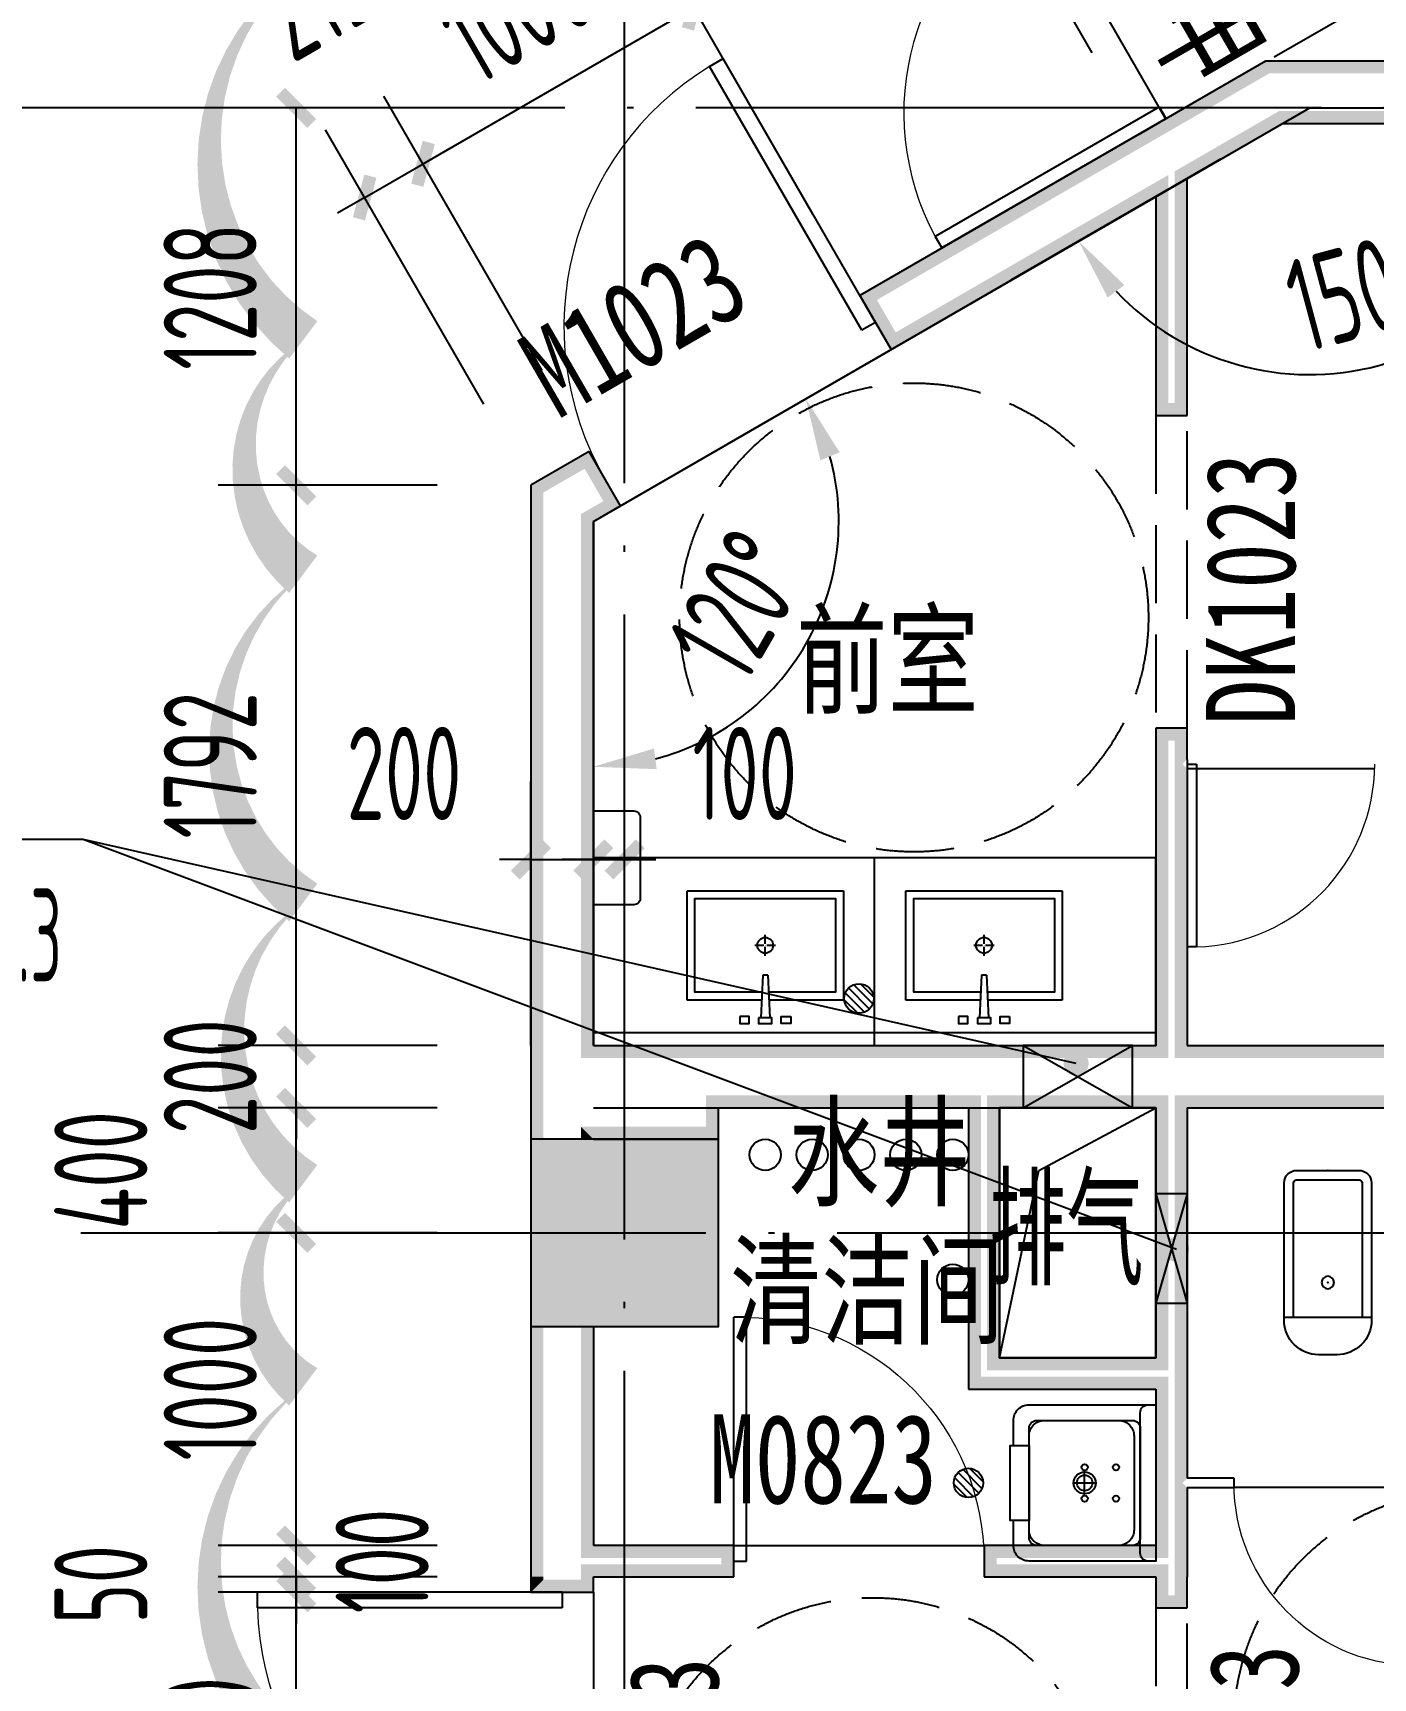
# Model space of a CAD drawing. Extents: x -228436 to 200315, y -41539 to 163917.
# Drawn here: x 46607 to 50895, y 75376 to 80640 of the extents above; entities that cross this region are included whole.
import ezdxf

# ---------------------------------------------------------------- set-up
doc = ezdxf.new("R2010")
doc.units = 0
doc.header["$LTSCALE"] = 1000
doc.header["$MEASUREMENT"] = 0
for name, pattern in [('DASH', [0.35, 0.25, -0.1]), ('X-104 13#平面$0$DASH', [0.35, 0.25, -0.1]), ('X-104 13#平面$0$DOTE', [2.42, 2, -0.2, 0.02, -0.2])]:
    doc.linetypes.add(name, pattern=pattern)
for name, color, linetype in [('01-标注_尺寸', 124, 'Continuous'), ('01-标注_符号', 200, 'Continuous'), ('02-TEXT_标注', 130, 'Continuous'), ('PUB_HATCH', 8, 'Continuous'), ('PUB_WALL', 9, 'Continuous'), ('X-104 13#平面$0$02-TEXT_房间', 7, 'Continuous'), ('X-104 13#平面$0$02-TEXT_标注', 130, 'Continuous'), ('X-104 13#平面$0$02-TEXT_门窗', 151, 'Continuous'), ('X-104 13#平面$0$A-C_窗', 140, 'Continuous'), ('X-104 13#平面$0$A-C_门', 150, 'Continuous'), ('X-104 13#平面$0$A-I_卫-洁具', 241, 'Continuous'), ('X-104 13#平面$0$A-I_卫-隔断', 214, 'Continuous'), ('X-104 13#平面$0$A-TECH_暖通', 6, 'Continuous'), ('X-104 13#平面$0$A-TECH_水', 3, 'Continuous'), ('X-104 13#平面$0$A-TECH_结构', 21, 'Continuous'), ('X-104 13#平面$0$A_AXIS-轴线', 36, 'X-104 13#平面$0$DOTE'), ('X-104 13#平面$0$A_STR-砌块墙', 121, 'Continuous'), ('X-104 13#平面$0$A_STR-砼柱', 51, 'Continuous'), ('X-104 13#平面$0$DOOR_FIRE', 220, 'Continuous'), ('X-104 13#平面$0$DOOR_FIRE_TEXT', 7, 'Continuous'), ('X-104 13#平面$0$DUCT-加压送风管端线', 2, 'Continuous'), ('X-104 13#平面$0$VPIPE-中水', 122, 'X-104 13#平面$0$TG_Z'), ('X-104 13#平面$0$VPIPE-喷淋', 6, 'X-104 13#平面$0$TG_ZP'), ('X-104 13#平面$0$VPIPE-废水', 31, 'X-104 13#平面$0$TG_F'), ('X-104 13#平面$0$VPIPE-污水', 2, 'X-104 13#平面$0$TG_W'), ('X-104 13#平面$0$VPIPE-给水', 3, 'X-104 13#平面$0$TG_J'), ('X-104 13#平面$0$VPIPE-通气', 3, 'Continuous')]:
    doc.layers.add(name, color=color, linetype=linetype)
doc.layers.add('X-104 13#平面$0$DIM_MODI', color=6, linetype='Continuous', plot=False)
doc.styles.add('_TCH_DIM', font='ros1.shx', dxfattribs={"width": 0.8, "bigfont": 'jd.shx'})
doc.styles.add('_TCH_DIM_T3', font='ros1.shx', dxfattribs={"width": 0.705882, "bigfont": 'jd.shx'})
doc.styles.add('X-104 13#平面$0$_TCH_SPACE', font='STXIHEI_0.TTF', dxfattribs={"width": 0.75, "height": 5})
doc.styles.add('X-104 13#平面$0$_TCH_WINDOW', font='STXIHEI_0.TTF', dxfattribs={"width": 0.75, "height": 3.5})
doc.styles.add('X-104 13#平面$0$Standard', font='ros1.shx', dxfattribs={"width": 0.75, "bigfont": 'jd.shx'})
doc.styles.add('X-104 13#平面$0$TG_LINETYPE', font='SIMPLEX', dxfattribs={"width": 0.8, "height": 3, "bigfont": 'HZTXT'})
doc.linetypes.add('X-104 13#平面$0$TG_F', pattern='A,2,-0.3,["F",X-104 13#平面$0$TG_LINETYPE,S=0.1,R=0,X=-0.23,Y=-0.15],0', length=2.3)
doc.linetypes.add('X-104 13#平面$0$TG_J', pattern='A,2,-0.3,["J",X-104 13#平面$0$TG_LINETYPE,S=0.1,R=0,X=-0.23,Y=-0.15],0', length=2.3)
doc.linetypes.add('X-104 13#平面$0$TG_W', pattern='A,2,-0.3,["W",X-104 13#平面$0$TG_LINETYPE,S=0.1,R=0,X=-0.28,Y=-0.15],0', length=2.3)
doc.linetypes.add('X-104 13#平面$0$TG_Z', pattern='A,2,-0.3,["Z",X-104 13#平面$0$TG_LINETYPE,S=0.1,R=0,X=-0.23,Y=-0.15],0', length=2.3)
doc.linetypes.add('X-104 13#平面$0$TG_ZP', pattern='A,5,-0.6,["ZP",X-104 13#平面$0$TG_LINETYPE,S=0.1,R=0,X=-0.52,Y=-0.15],0', length=5.6)
doc.dimstyles.new('_TCH_ARCH&&100', dxfattribs={"dimtxt": 297.5, "dimasz": 100, "dimexe": 250, "dimexo": 300, "dimgap": 126.25, "dimtad": 1, "dimdec": 0, "dimzin": 0, "dimdsep": 46, "dimtxsty": '_TCH_DIM_T3', "dimblk": 'ARCHTICK', "dimcen": 0.09, "dimclrt": 7, "dimazin": 2, "dimtfac": 1, "dimtdec": 0, "dimtix": 1, "dimtmove": 2, "dimatfit": 3, "dimfxl": 0, "dimtolj": 1, "dimtzin": 0, "dimarcsym": 0})
doc.dimstyles.new('_TCH_ARROW&&100', dxfattribs={"dimtxt": 297.5, "dimasz": 200, "dimexe": 250, "dimexo": 300, "dimgap": 100, "dimtad": 1, "dimdec": 0, "dimzin": 0, "dimdsep": 46, "dimtxsty": '_TCH_DIM_T3', "dimcen": 0.09, "dimclrt": 7, "dimazin": 2, "dimtfac": 1, "dimtdec": 0, "dimtix": 1, "dimtmove": 2, "dimatfit": 3, "dimfxl": 0, "dimtolj": 1, "dimtzin": 0, "dimarcsym": 0})

# ---------------------------------------------------------------- blocks, each defined once
blk = doc.blocks.new('X-104 13#平面$0$jhat')
for p, q in [((-395, -250), (-395, 250)), ((-395, 250), (-45, 250)), ((-45, 250), (-45, 11.7)), ((-220, 32.3), (-220, 5)), ((-124.8, 8), (11.7, 14.4)), ((-124.8, 8), (-124.8, -8)), ((11.7, 14.4), (11.7, -14.4)), ((-225, 0), (-253.8, 0)), ((-220, -5), (-220, -32.8)), ((-186.7, 0), (-215, 0)), ((-124.8, -8), (11.7, -14.4)), ((-45, -12.4), (-45, -250)), ((-45, -250), (-395, -250))]:
    blk.add_line(p, q)
at = {"color": 8}
blk.add_lwpolyline([(-70, -11.1), (-70, -225), (-370, -225), (-370, 225), (-70, 225), (-70, 10.6)], dxfattribs=at)
for points in [[(7.2, 81.4), (30, 81.4), (30, 51.4), (7.2, 51.4)], [(11.7, -21.4), (30, -21.4), (30, 21.4), (11.7, 21.4)], [(7.2, -81.4), (30, -81.4), (30, -51.4), (7.2, -51.4)]]:
    blk.add_lwpolyline(points, close=True)
at = {"ltscale": 1000, "const_width": 0.84}
blk.add_lwpolyline([(-219.6, 0.1, 1), (-220.4, 0.1, 1)], format="xyb", close=True, dxfattribs=at)
blk.add_circle((-220, 0), 25.2)
blk = doc.blocks.new('X-104 13#平面$0$轴网')
at = {"layer": 'X-104 13#平面$0$A_AXIS-轴线', "linetype": 'X-104 13#平面$0$DOTE'}
for p, q in [((48500, -7401), (48500, 24620.3)), ((60408.4, 18000), (-2925, 18000))]:
    blk.add_line(p, q, dxfattribs=at)
blk = doc.blocks.new('X-104 13#平面$0$hgfd')
at = {"color": 8}
for p, q in [((0, 266.5), (0, 189.5)), ((-38.5, 228), (38.5, 228))]:
    blk.add_line(p, q, dxfattribs=at)
for points in [[(250, 0), (-250, 0), (-250, 406, -0.414214), (-200, 456), (-120, 456), (-120, 466), (120, 466), (120, 456), (200, 456, -0.414214), (250, 406)], [(175, 50), (-175, 50, -0.414214), (-200, 75), (-200, 381, -0.414214), (-175, 406), (175, 406, -0.414214), (200, 381), (200, 75, -0.414214)], [(250, 0), (-250, 0), (-250, 25, -0.414214), (-225, 50), (225, 50, -0.414214), (250, 25)]]:
    blk.add_lwpolyline(points, format="xyb", close=True)
blk.add_lwpolyline([(120, 456), (200, 456, -0.414214), (250, 406), (250, 0), (-250, 0), (-250, 406, -0.414214), (-200, 456), (-120, 456)], format="xyb")
blk.add_lwpolyline([(120, 406), (-120, 406), (-120, 466), (120, 466)], close=True)
blk.add_lwpolyline([(150, 70), (-150, 70, -0.414214), (-200, 120), (-200, 356, -0.414214), (-150, 406), (150, 406, -0.414214), (200, 356), (200, 120, -0.414214)], format="xyb", close=True, dxfattribs=at)
for centre, radius in [((-50, 228), 10), ((0, 228), 35), ((50, 228), 10), ((-50, 128), 10), ((50, 128), 10)]:
    blk.add_circle(centre, radius)
blk.add_circle((0, 228), 25, dxfattribs=at)
blk = doc.blocks.new('X-104 13#平面$0$A$C01FB6D00')
at = {"layer": 'X-104 13#平面$0$VPIPE-中水', "linetype": 'Continuous'}
blk.add_circle((600, 600), 50, dxfattribs=at)
at = {"layer": 'X-104 13#平面$0$VPIPE-喷淋', "linetype": 'Continuous'}
blk.add_circle((1050, 200), 50, dxfattribs=at)
at = {"layer": 'X-104 13#平面$0$VPIPE-废水', "linetype": 'Continuous'}
blk.add_circle((750, 600), 50, dxfattribs=at)
at = {"layer": 'X-104 13#平面$0$VPIPE-污水', "linetype": 'Continuous'}
blk.add_circle((1050, 600), 50, dxfattribs=at)
at = {"layer": 'X-104 13#平面$0$VPIPE-给水', "linetype": 'Continuous'}
blk.add_circle((450, 600), 50, dxfattribs=at)
at = {"layer": 'X-104 13#平面$0$VPIPE-通气', "linetype": 'Continuous'}
blk.add_circle((900, 600), 50, dxfattribs=at)
blk = doc.blocks.new('*U75')
blk.add_lwpolyline([(200, 0), (200, 350), (0, 350), (0, 0), (200, 0), (0, 350), (0, 0), (200, 350)])
blk = doc.blocks.new('*U76')
blk.add_lwpolyline([(100, 0), (100, 350), (0, 350), (0, 0), (100, 0), (0, 350), (0, 0), (100, 350)])
blk = doc.blocks.new('X-104 13#平面$0$$lvtry$00000200')
at = {"color": 0}
for p, q in [((-109.8, -40, 0), (-109.8, -469.7, 0)), ((99.8, -30, 0), (-99.8, -30, 0)), ((109.8, -469.7, 0), (109.8, -40, 0))]:
    blk.add_line(p, q, dxfattribs=at)
at = {"color": 0, "elevation": 0}
blk.add_lwpolyline([(99.8, 0), (-99.8, 0, 0.414214), (-139.8, -40), (-139.8, -479.7, 0.414214), (-29.8, -589.7), (29.8, -589.7, 0.414214), (139.8, -479.7), (139.8, -40, 0.414214)], format="xyb", close=True, dxfattribs=at)
blk.add_lwpolyline([(139.8, -469.7), (-139.8, -469.7)], dxfattribs=at)
at = {"color": 0}
blk.add_circle((0, -358.6, 0), 20, dxfattribs=at)
for centre, start, end in [((-99.8, -40, 0), 90, 180), ((99.8, -40, 0), 0, 90)]:
    blk.add_arc(centre, 10, start, end, dxfattribs=at)
for p in [(0, 0), (0, -358.6, 0)]:
    blk.add_point(p, dxfattribs=at)
blk = doc.blocks.new('X-104 13#平面$0$hgfasg')
at = {"yscale": -1}
blk.add_blockref('X-104 13#平面$0$$lvtry$00000200', (0, 200), dxfattribs=at)
blk = doc.blocks.new('X-104 13#平面$0$$DorLib2D$00000001')
for p, q in [((0.45, 0.975), (0.5, 0.975)), ((0.45, 0), (0.45, 0.975)), ((0.5, 0), (0.5, 0.975)), ((0.5, 0), (0.45, 0))]:
    blk.add_line(p, q)
at = {"lineweight": 13}
blk.add_arc((0.475, 0), 0.975, 91.4693, 180, dxfattribs=at)
blk = doc.blocks.new('X-104 13#平面$0$$DorLib2D$00000002')
for p, q in [((-0.5, 0), (-0.5, 0.4875)), ((-0.475, 0.4875), (-0.5, 0.4875)), ((-0.475, 0), (-0.475, 0.4875)), ((0.475, 0), (0.475, 0.4875)), ((0.475, 0.4875), (0.5, 0.4875)), ((0.5, 0), (0.5, 0.4875)), ((-0.5, 0), (-0.475, 0)), ((0.5, 0), (0.475, 0))]:
    blk.add_line(p, q)
at = {"lineweight": 13}
for centre, start, end in [((-0.4875, 0), 0, 88.5307), ((0.4875, 0), 91.4693, 180)]:
    blk.add_arc(centre, 0.4875, start, end, dxfattribs=at)
blk = doc.blocks.new('_FZH')
blk.add_lwpolyline([(-0.5, -0.5), (0.5, -0.5), (0.5, 0.5), (-0.5, 0.5)], close=True)
at = {"layer": 'PUB_HATCH'}
blk.add_solid([(-0.5, -0.5), (0.5, -0.5), (-0.5, 0.5), (0.5, 0.5)], dxfattribs=at)
blk = doc.blocks.new('X-104 13#平面$0$$TwtSys$00000141')
for p, q in [((-94, 8), (-10, 92)), ((-94, 8), (-10, 92)), ((-87, -35), (35, 87)), ((-87, -35), (35, 87)), ((-66, -66), (66, 66)), ((-66, -66), (66, 66)), ((-32, -87), (88, 33)), ((-32, -87), (88, 33)), ((11, -92), (92, -11)), ((11, -92), (92, -11))]:
    blk.add_line(p, q)
blk.add_circle((0, 0), 94)
blk.add_circle((0, 0), 94)
blk = doc.blocks.new('X-104 13#平面')
at = {"layer": 'PUB_WALL'}
for points in [[(50319.4, 80415.8), (50551.9, 80550), (50562.6, 80510), (50304.8, 80361.1)], [(53300, 80510), (53300, 80550), (50551.9, 80550), (50562.6, 80510)], [(50146.2, 80315.8), (50319.4, 80415.8), (50304.8, 80361.1), (50200.8, 80301.1)], [(50300, 80173.6), (50605.5, 80350), (50594.8, 80390), (50260, 80196.7)], [(53300, 80350), (53300, 80390), (50594.8, 80390), (50605.5, 80350)], [(50146.2, 80315.8), (49252.6, 79799.9), (49307.3, 79785.2), (50200.8, 80301.1)], [(49352.6, 79626.6), (50200, 80115.9), (50240, 80185.2), (49367.3, 79681.3)], [(50200, 80115.9), (50200, 79415), (50240, 79455), (50240, 80185.2)], [(50300, 79415), (50300, 80173.6), (50260, 80196.7), (50260, 79455)], [(49252.6, 79799.9), (49352.6, 79626.6), (49367.3, 79681.3), (49307.3, 79785.2)], [(50200, 79415), (50300, 79415), (50260, 79455), (50240, 79455)], [(48386.6, 79299.9), (48200, 79192.1), (48240, 79169), (48372, 79245.2)], [(48486.6, 79126.6), (48386.6, 79299.9), (48372, 79245.2), (48432, 79141.3)], [(48200, 79192.1), (48200, 77300), (48240, 77300), (48240, 79169)], [(48400, 79076.6), (48486.6, 79126.6), (48432, 79141.3), (48360, 79099.7)], [(48400, 79076.6), (48400, 77400), (48360, 77360), (48360, 79099.7)], [(50300, 78415), (50200, 78415), (50240, 78375), (50260, 78375)], [(50200, 78415), (50200, 78300), (50240, 78300), (50240, 78375)], [(50300, 78315), (50300, 78415), (50260, 78375), (50260, 78275)], [(50200, 78300), (50200, 77400), (50240, 77360), (50240, 78300)], [(50300, 78285), (50300, 77400), (50260, 77360), (50260, 78325)], [(48400, 77400), (48800, 77400), (48800, 77360), (48360, 77360)], [(48800, 77400), (49650, 77400), (49650, 77360), (48800, 77360)], [(49650, 77400), (50200, 77400), (50240, 77360), (49650, 77360)], [(50300, 77400), (53300, 77400), (53340, 77360), (50260, 77360)], [(48200, 77100), (48240, 77100), (48240, 77300), (48200, 77300)], [(48800, 77100), (48800, 77240), (48760, 77240), (48760, 77140)], [(48800, 77200), (49600, 77200), (49640, 77240), (48800, 77240)], [(49600, 77200), (49600, 76300), (49640, 76340), (49640, 77240)], [(49700, 77200), (49700, 76400), (49660, 76360), (49660, 77240)], [(49700, 77200), (50200, 77200), (50240, 77240), (49660, 77240)], [(50200, 77200), (50200, 76400), (50240, 76360), (50240, 77240)], [(50300, 77200), (53300, 77200), (53340, 77240), (50260, 77240)], [(50300, 77200), (50300, 76300), (50260, 76300), (50260, 77240)], [(48400, 77100), (48800, 77100), (48760, 77140), (48360, 77140)], [(48360, 77100), (48400, 77100), (48360, 77140)], [(48800, 77100), (48200, 77100), (48240, 77060), (48760, 77060)], [(48200, 77100), (48200, 76500), (48240, 76540), (48240, 77060)], [(48800, 76500), (48800, 77100), (48760, 77060), (48760, 76540)], [(48200, 76500), (48800, 76500), (48760, 76540), (48240, 76540)], [(48240, 76500), (48200, 76500), (48200, 75700), (48240, 75700)], [(48400, 76500), (48360, 76500), (48360, 75760), (48400, 75800)], [(49700, 76400), (50200, 76400), (50240, 76360), (49660, 76360)], [(49600, 76300), (50200, 76300), (50240, 76340), (49640, 76340)], [(50200, 76300), (50200, 76000), (50240, 76000), (50240, 76340)], [(50300, 76300), (50300, 76015), (50260, 75975), (50260, 76300)], [(50300, 75985), (50300, 75700), (50260, 75700), (50260, 76025)], [(50200, 76000), (50200, 75800), (50240, 75760), (50240, 76000)], [(48850, 75800), (48400, 75800), (48360, 75760), (48810, 75760)], [(48850, 75700), (48850, 75800), (48810, 75760), (48810, 75740)], [(50200, 75800), (49650, 75800), (49690, 75760), (50240, 75760)], [(49650, 75800), (49650, 75700), (49690, 75740), (49690, 75760)], [(48200, 75700), (48200, 75650), (48240, 75690), (48240, 75700)], [(48400, 75700), (48850, 75700), (48810, 75740), (48360, 75740)], [(48400, 75650), (48400, 75700), (48360, 75740), (48360, 75690)], [(49650, 75700), (50200, 75700), (50240, 75740), (49690, 75740)], [(50200, 75700), (50200, 75600), (50240, 75640), (50240, 75740)], [(50300, 75600), (50300, 75700), (50260, 75700), (50260, 75640)], [(48200, 75650), (48400, 75650), (48360, 75690), (48240, 75690)], [(50200, 75600), (50300, 75600), (50260, 75640), (50240, 75640)]]:
    blk.add_hatch(color=256, dxfattribs=at).paths.add_polyline_path(points)
at = {"color": 1}
for p, q in [((48400, 77400), (50200, 77400)), ((48400, 77200), (50200, 77200))]:
    blk.add_line(p, q, dxfattribs=at)
blk.add_lwpolyline([(48867.1, 82731.3), (50231.8, 80363)])
blk.add_lwpolyline([(48400, 78705.1), (48400, 79076.6)], dxfattribs=at)
blk.add_lwpolyline([(49700, 77200), (50200, 77200), (50200, 76400), (49700, 76400)], close=True)
blk.add_lwpolyline([(49700, 77200), (50200, 77200), (50200, 76400), (49700, 76400)], close=True)
at = {"layer": 'X-104 13#平面$0$A-C_窗', "linetype": 'DASH'}
for p, q in [((50200, 79415), (50200, 78415)), ((50300, 78415), (50300, 79415)), ((50200, 75600), (50200, 74600)), ((50300, 74600), (50300, 75600))]:
    blk.add_line(p, q, dxfattribs=at)
at = {"layer": 'X-104 13#平面$0$A-C_门'}
for p, q in [((48486.6, 79126.6), (49352.6, 79626.6)), ((48850, 75800), (49650, 75800)), ((48400, 75650), (48400, 74650))]:
    blk.add_line(p, q, dxfattribs=at)
at = {"layer": 'X-104 13#平面$0$A-I_卫-洁具', "ltscale": 0.1}
blk.add_line((49300, 77400), (49300, 78000), dxfattribs=at)
blk.add_lwpolyline([(48400, 77850), (48400, 78150), (48530, 78150, -0.414214), (48550, 78130), (48550, 77870, -0.414214), (48530, 77850)], format="xyb", close=True, dxfattribs=at)
for points in [[(48400, 77400), (50200, 77400), (50200, 78000), (48400, 78000)], [(48400, 77400), (50200, 77400), (50200, 77440), (48400, 77440)]]:
    blk.add_lwpolyline(points, close=True, dxfattribs=at)
at = {"layer": 'X-104 13#平面$0$A-I_卫-洁具', "linetype": 'X-104 13#平面$0$DASH'}
for centre in [(49425.9, 78769.1), (51200, 75226.6), (49293.8, 74882.7)]:
    blk.add_circle(centre, 750, dxfattribs=at)
at = {"layer": 'X-104 13#平面$0$A-I_卫-隔断'}
for p, q in [((50300, 78315), (50300, 78285)), ((50900, 78285), (50300, 78285)), ((50450, 76015), (50300, 76015)), ((50450, 75985), (50450, 76015)), ((50300, 75985), (50450, 75985)), ((51050, 75985), (50450, 75985))]:
    blk.add_line(p, q, dxfattribs=at)
at = {"layer": 'X-104 13#平面$0$A-TECH_结构'}
for p, q in [((50200, 77200), (49700, 77200)), ((49700, 77200), (49700, 76400)), ((50200, 76400), (50200, 77200)), ((49700, 76400), (50200, 76400))]:
    blk.add_line(p, q, dxfattribs=at)
at = {"layer": 'X-104 13#平面$0$A_AXIS-轴线', "linetype": 'X-104 13#平面$0$DOTE'}
blk.add_line((39500, 76800), (60408.4, 76800), dxfattribs=at)
at = {"layer": 'X-104 13#平面$0$A_STR-砌块墙'}
for p, q in [((50319.4, 80415.8), (50551.9, 80550)), ((50551.9, 80550), (53300, 80550)), ((50146.2, 80315.8), (50319.4, 80415.8)), ((50300, 80173.6), (50605.5, 80350)), ((50605.5, 80350), (53300, 80350)), ((50146.2, 80315.8), (49252.6, 79799.9)), ((50300, 79415), (50300, 80173.6)), ((49352.6, 79626.6), (50200, 80115.9)), ((50200, 80115.9), (50200, 79415)), ((49252.6, 79799.9), (49352.6, 79626.6)), ((50200, 79415), (50300, 79415)), ((48386.6, 79299.9), (48200, 79192.1)), ((48486.6, 79126.6), (48386.6, 79299.9)), ((48200, 79192.1), (48200, 77300)), ((48400, 79076.6), (48486.6, 79126.6)), ((48400, 79076.6), (48400, 77400)), ((50300, 78415), (50200, 78415)), ((50200, 78415), (50200, 78300)), ((50300, 78315), (50300, 78415)), ((50200, 78300), (50200, 77400)), ((50300, 78285), (50300, 77400)), ((48400, 77400), (48800, 77400)), ((48800, 77400), (49650, 77400)), ((49650, 77400), (50200, 77400)), ((50300, 77400), (53300, 77400)), ((48200, 77300), (48200, 77100)), ((48800, 77100), (48800, 77200)), ((48800, 77200), (49600, 77200)), ((49600, 77200), (49600, 76300)), ((49700, 77200), (49700, 76400)), ((49700, 77200), (50200, 77200)), ((50200, 77200), (50200, 76400)), ((50300, 77200), (53300, 77200)), ((50300, 77200), (50300, 76300)), ((48400, 77100), (48800, 77100)), ((48200, 76500), (48200, 75700)), ((48400, 76500), (48400, 75800)), ((49700, 76400), (50200, 76400)), ((49600, 76300), (50200, 76300)), ((50200, 76300), (50200, 76000)), ((50300, 76300), (50300, 76015)), ((50200, 76000), (50200, 75800)), ((50300, 75985), (50300, 75700)), ((48850, 75800), (48400, 75800)), ((48850, 75700), (48850, 75800)), ((50200, 75800), (49650, 75800)), ((49650, 75800), (49650, 75700)), ((48200, 75700), (48200, 75650)), ((48400, 75700), (48850, 75700)), ((48400, 75650), (48400, 75700)), ((49650, 75700), (50200, 75700)), ((50200, 75700), (50200, 75600)), ((50300, 75600), (50300, 75700)), ((48200, 75650), (48400, 75650)), ((50200, 75600), (50300, 75600))]:
    blk.add_line(p, q, dxfattribs=at)
at = {"layer": 'X-104 13#平面$0$DIM_MODI'}
blk.add_lwpolyline([(53638.1, 80857.4, 0, 150, 0.5), (52738.1, 80857.4, 0, 150, 0.5), (52088.1, 80857.4, 0, 150, 0.5), (51488.1, 80857.4, 0, 150, 0.5), (50688.1, 80857.4, 0, 150, 0.5), (49738.1, 80857.4, 0, 150, 0.5), (48938.1, 80857.4, 0, 150, 0.5), (48138.1, 80857.4, 0, 150, 0.5), (47488.1, 80857.4, 0, 150, 0.5), (47471.7, 80857.4, 0, 150, 0.5), (47471.7, 79657.4, 0, 150, 0.5), (47471.7, 78907.4, 0, 150, 0.5), (47471.7, 77857.4, 0, 150, 0.5), (47471.7, 76957.4, 0, 150, 0.5), (47471.7, 76307.4, 0, 150, 0.5), (47471.7, 75107.4, 0, 150, 0.5)], format="xyseb", dxfattribs=at)
at = {"layer": 'X-104 13#平面$0$DUCT-加压送风管端线'}
for p, q in [((49825, 77000), (50200, 77200)), ((49700, 76400), (49825, 77000))]:
    blk.add_line(p, q, dxfattribs=at)
for name, p in [('X-104 13#平面$0$轴网', (0, 62400)), ('X-104 13#平面$0$A$C01FB6D00', (48500, 76450))]:
    blk.add_blockref(name, p)
at = {"layer": 'X-104 13#平面$0$A-C_门'}
ref = blk.add_blockref('X-104 13#平面$0$$DorLib2D$00000001', (48869.6, 79463.2), dxfattribs=dict(at, xscale=1000, yscale=1000, zscale=200, rotation=30.00000000000028))
ref.add_attrib('A', 'M1023', (48284.6, 79400.3), dxfattribs={"layer": 'X-104 13#平面$0$02-TEXT_门窗', "height": 285.43, "rotation": 30, "style": 'X-104 13#平面$0$_TCH_WINDOW', "width": 0.75})
ref = blk.add_blockref('X-104 13#平面$0$$DorLib2D$00000001', (49250, 75750), dxfattribs=dict(at, xscale=-800, yscale=800, zscale=100))
ref.add_attrib('A', 'M0823', (48771.2, 75934.4), dxfattribs={"layer": 'X-104 13#平面$0$02-TEXT_门窗', "height": 285.43, "style": 'X-104 13#平面$0$_TCH_WINDOW', "width": 0.75})
ref = blk.add_blockref('X-104 13#平面$0$$DorLib2D$00000001', (48300, 75150), dxfattribs=dict(at, xscale=-1000, yscale=-1000, zscale=200, rotation=270))
ref.add_attrib('A', 'M1023', (48800, 74714.1), dxfattribs={"layer": 'X-104 13#平面$0$02-TEXT_门窗', "height": 285.43, "rotation": 90, "style": 'X-104 13#平面$0$_TCH_WINDOW', "width": 0.75})
at = {"layer": 'X-104 13#平面$0$A-I_卫-洁具', "ltscale": 0.1}
for name, p, rotation in [('X-104 13#平面$0$jhat', (48950, 77500), 270), ('X-104 13#平面$0$jhat', (49650, 77500), 270), ('X-104 13#平面$0$hgfasg', (50750, 77200), 180), ('X-104 13#平面$0$hgfd', (50200, 76000), 89.9999999936968)]:
    blk.add_blockref(name, p, dxfattribs=dict(at, rotation=rotation))
at = {"layer": 'X-104 13#平面$0$A-I_卫-隔断', "yscale": 600, "zscale": 30, "rotation": 180}
for p, xscale in [((50600, 78300), 600), ((50750, 76000), -600)]:
    blk.add_blockref('X-104 13#平面$0$$DorLib2D$00000001', p, dxfattribs=dict(at, xscale=xscale))
at = {"layer": 'X-104 13#平面$0$A-TECH_暖通'}
for name, p, rotation in [('*U75', (49775, 77400), 270), ('*U76', (50300, 76925), 180)]:
    blk.add_blockref(name, p, dxfattribs=dict(at, rotation=rotation))
at = {"layer": 'X-104 13#平面$0$A-TECH_水', "xscale": 0.5, "yscale": 0.5, "zscale": 0.5}
for p, rotation in [((49250, 77550), 90), ((49600, 76000), 270)]:
    blk.add_blockref('X-104 13#平面$0$$TwtSys$00000141', p, dxfattribs=dict(at, rotation=rotation))
at = {"layer": 'X-104 13#平面$0$A_STR-砼柱', "xscale": 600, "yscale": 600, "zscale": 600}
blk.add_blockref('_FZH', (48500, 76800), dxfattribs=at)
at = {"layer": 'X-104 13#平面$0$DOOR_FIRE', "xscale": -1700, "yscale": -1700, "zscale": 200, "rotation": 299.9999999999999}
blk.add_blockref('X-104 13#平面$0$$DorLib2D$00000002', (49807.8, 81101.9), dxfattribs=at)
at = {"layer": 'X-104 13#平面$0$02-TEXT_房间', "style": 'X-104 13#平面$0$_TCH_SPACE', "width": 0.75}
for s, p in [('前室', (49049.3, 78491.1)), ('水井', (49022.7, 76916.1)), ('清洁间', (48837.8, 76473.7))]:
    blk.add_text(s, height=285.43, dxfattribs=at).set_placement(p)
at = {"layer": 'X-104 13#平面$0$02-TEXT_标注', "style": 'X-104 13#平面$0$Standard', "width": 0.75}
blk.add_text('排气', height=347.29, dxfattribs=at).set_placement((49666.1, 76631.9))
at = {"layer": 'X-104 13#平面$0$02-TEXT_门窗', "style": 'X-104 13#平面$0$_TCH_WINDOW', "width": 0.75}
for p in [(50645.4, 78424.1), (50655.9, 74609.1)]:
    blk.add_text('DK1023', height=285.43, rotation=90, dxfattribs=at).set_placement(p)
at = {"layer": 'X-104 13#平面$0$DOOR_FIRE_TEXT', "style": 'X-104 13#平面$0$_TCH_WINDOW', "width": 0.75}
blk.add_text('甲', height=285.4, rotation=300, dxfattribs=at).set_placement((50165.2, 80684.3))
blk = doc.blocks.new('_ArchTick')
at = {"color": 0, "linetype": 'ByBlock', "const_width": 0.4}
blk.add_lwpolyline([(-0.5, -0.5), (0.5, 0.5)], dxfattribs=at)
blk = doc.blocks.new('*D392')
at = {"layer": '01-标注_尺寸', "color": 0, "lineweight": -2, "transparency": 16777216}
for p, q in [((47900, 75650), (47199.1, 75650)), ((47449.1, 74650), (47449.1, 75650)), ((47900, 74650), (47199.1, 74650))]:
    blk.add_line(p, q, dxfattribs=at)
at = {"layer": 'Defpoints', "color": 0, "transparency": 16777216}
for p in [(47449.1, 75650), (48200, 75650), (48200, 74650)]:
    blk.add_point(p, dxfattribs=at)
at = {"layer": '01-标注_尺寸', "color": 0, "lineweight": -2, "transparency": 16777216, "xscale": 100, "yscale": 100, "zscale": 100}
for p, rotation in [((47449.1, 75650), 90), ((47449.1, 74650), 270)]:
    blk.add_blockref('_ArchTick', p, dxfattribs=dict(at, rotation=rotation))
at = {"layer": '01-标注_尺寸', "color": 7, "transparency": 16777216, "insert": (47174.1, 75150), "char_height": 297.5, "attachment_point": 5, "rotation": 90, "style": '_TCH_DIM_T3'}
blk.add_mtext('\\A1;1000', dxfattribs=at)
blk = doc.blocks.new('*D393')
at = {"layer": '01-标注_尺寸', "color": 0, "lineweight": -2, "transparency": 16777216}
for p, q in [((47449.1, 75700), (47449.1, 75800)), ((47900, 75700), (47199.1, 75700)), ((47449.1, 75650), (47449.1, 75700)), ((47900, 75650), (47199.1, 75650)), ((47449.1, 75650), (47449.1, 75550))]:
    blk.add_line(p, q, dxfattribs=at)
at = {"layer": 'Defpoints', "color": 0, "transparency": 16777216}
for p in [(47449.1, 75700), (48200, 75700), (48200, 75650)]:
    blk.add_point(p, dxfattribs=at)
at = {"layer": '01-标注_尺寸', "color": 0, "lineweight": -2, "transparency": 16777216, "xscale": 100, "yscale": 100, "zscale": 100}
for p, rotation in [((47449.1, 75700), 270), ((47449.1, 75650), 90)]:
    blk.add_blockref('_ArchTick', p, dxfattribs=dict(at, rotation=rotation))
at = {"layer": '01-标注_尺寸', "color": 7, "transparency": 16777216, "insert": (46824.1, 75675), "char_height": 297.5, "attachment_point": 5, "rotation": 90, "style": '_TCH_DIM_T3'}
blk.add_mtext('\\A1;50', dxfattribs=at)
blk = doc.blocks.new('*D394')
at = {"layer": '01-标注_尺寸', "color": 0, "lineweight": -2, "transparency": 16777216}
for p, q in [((47449.1, 75800), (47449.1, 75900)), ((47900, 75800), (47199.1, 75800)), ((47449.1, 75700), (47449.1, 75800)), ((47900, 75700), (47199.1, 75700)), ((47449.1, 75700), (47449.1, 75600))]:
    blk.add_line(p, q, dxfattribs=at)
at = {"layer": 'Defpoints', "color": 0, "transparency": 16777216}
for p in [(47449.1, 75800), (48200, 75800), (48200, 75700)]:
    blk.add_point(p, dxfattribs=at)
at = {"layer": '01-标注_尺寸', "color": 0, "lineweight": -2, "transparency": 16777216, "xscale": 100, "yscale": 100, "zscale": 100}
for p, rotation in [((47449.1, 75800), 270), ((47449.1, 75700), 90)]:
    blk.add_blockref('_ArchTick', p, dxfattribs=dict(at, rotation=rotation))
at = {"layer": '01-标注_尺寸', "color": 7, "transparency": 16777216, "insert": (47724.1, 75750), "char_height": 297.5, "attachment_point": 5, "rotation": 90, "style": '_TCH_DIM_T3'}
blk.add_mtext('\\A1;100', dxfattribs=at)
blk = doc.blocks.new('*D395')
at = {"layer": '01-标注_尺寸', "color": 0, "lineweight": -2, "transparency": 16777216}
for p, q in [((47900, 76800), (47199.1, 76800)), ((47449.1, 75800), (47449.1, 76800)), ((47900, 75800), (47199.1, 75800))]:
    blk.add_line(p, q, dxfattribs=at)
at = {"layer": 'Defpoints', "color": 0, "transparency": 16777216}
for p in [(47449.1, 76800), (48200, 76800), (48200, 75800)]:
    blk.add_point(p, dxfattribs=at)
at = {"layer": '01-标注_尺寸', "color": 0, "lineweight": -2, "transparency": 16777216, "xscale": 100, "yscale": 100, "zscale": 100}
for p, rotation in [((47449.1, 76800), 90), ((47449.1, 75800), 270)]:
    blk.add_blockref('_ArchTick', p, dxfattribs=dict(at, rotation=rotation))
at = {"layer": '01-标注_尺寸', "color": 7, "transparency": 16777216, "insert": (47174.1, 76300), "char_height": 297.5, "attachment_point": 5, "rotation": 90, "style": '_TCH_DIM_T3'}
blk.add_mtext('\\A1;1000', dxfattribs=at)
blk = doc.blocks.new('*D396')
at = {"layer": '01-标注_尺寸', "color": 0, "lineweight": -2, "transparency": 16777216}
for p, q in [((47900, 77200), (47199.1, 77200)), ((47449.1, 76800), (47449.1, 77200)), ((47900, 76800), (47199.1, 76800))]:
    blk.add_line(p, q, dxfattribs=at)
at = {"layer": 'Defpoints', "color": 0, "transparency": 16777216}
for p in [(47449.1, 77200), (48200, 77200), (48200, 76800)]:
    blk.add_point(p, dxfattribs=at)
at = {"layer": '01-标注_尺寸', "color": 0, "lineweight": -2, "transparency": 16777216, "xscale": 100, "yscale": 100, "zscale": 100}
for p, rotation in [((47449.1, 77200), 90), ((47449.1, 76800), 270)]:
    blk.add_blockref('_ArchTick', p, dxfattribs=dict(at, rotation=rotation))
at = {"layer": '01-标注_尺寸', "color": 7, "transparency": 16777216, "insert": (46824.1, 77000), "char_height": 297.5, "attachment_point": 5, "rotation": 90, "style": '_TCH_DIM_T3'}
blk.add_mtext('\\A1;400', dxfattribs=at)
blk = doc.blocks.new('*D397')
at = {"layer": '01-标注_尺寸', "color": 0, "lineweight": -2, "transparency": 16777216}
for p, q in [((47449.1, 77400), (47449.1, 77500)), ((47900, 77400), (47199.1, 77400)), ((47449.1, 77200), (47449.1, 77400)), ((47900, 77200), (47199.1, 77200)), ((47449.1, 77200), (47449.1, 77100))]:
    blk.add_line(p, q, dxfattribs=at)
at = {"layer": 'Defpoints', "color": 0, "transparency": 16777216}
for p in [(47449.1, 77400), (48200, 77400), (48200, 77200)]:
    blk.add_point(p, dxfattribs=at)
at = {"layer": '01-标注_尺寸', "color": 0, "lineweight": -2, "transparency": 16777216, "xscale": 100, "yscale": 100, "zscale": 100}
for p, rotation in [((47449.1, 77400), 270), ((47449.1, 77200), 90)]:
    blk.add_blockref('_ArchTick', p, dxfattribs=dict(at, rotation=rotation))
at = {"layer": '01-标注_尺寸', "color": 7, "transparency": 16777216, "insert": (47174.1, 77300), "char_height": 297.5, "attachment_point": 5, "rotation": 90, "style": '_TCH_DIM_T3'}
blk.add_mtext('\\A1;200', dxfattribs=at)
blk = doc.blocks.new('*D398')
at = {"layer": '01-标注_尺寸', "color": 0, "lineweight": -2, "transparency": 16777216}
for p, q in [((47900, 79192.2), (47199.1, 79192.2)), ((47449.1, 77400), (47449.1, 79192.2)), ((47900, 77400), (47199.1, 77400))]:
    blk.add_line(p, q, dxfattribs=at)
at = {"layer": 'Defpoints', "color": 0, "transparency": 16777216}
for p in [(47449.1, 79192.2), (48200, 79192.2), (48200, 77400)]:
    blk.add_point(p, dxfattribs=at)
at = {"layer": '01-标注_尺寸', "color": 0, "lineweight": -2, "transparency": 16777216, "xscale": 100, "yscale": 100, "zscale": 100}
for p, rotation in [((47449.1, 79192.2), 90), ((47449.1, 77400), 270)]:
    blk.add_blockref('_ArchTick', p, dxfattribs=dict(at, rotation=rotation))
at = {"layer": '01-标注_尺寸', "color": 7, "transparency": 16777216, "insert": (47174.1, 78296.1), "char_height": 297.5, "attachment_point": 5, "rotation": 90, "style": '_TCH_DIM_T3'}
blk.add_mtext('\\A1;1792', dxfattribs=at)
blk = doc.blocks.new('*D399')
at = {"layer": '01-标注_尺寸', "color": 0, "lineweight": -2, "transparency": 16777216}
for p, q in [((47900, 80400), (47199.1, 80400)), ((47449.1, 79192.2), (47449.1, 80400)), ((47900, 79192.2), (47199.1, 79192.2))]:
    blk.add_line(p, q, dxfattribs=at)
at = {"layer": 'Defpoints', "color": 0, "transparency": 16777216}
for p in [(47449.1, 80400), (48200, 80400), (48200, 79192.2)]:
    blk.add_point(p, dxfattribs=at)
at = {"layer": '01-标注_尺寸', "color": 0, "lineweight": -2, "transparency": 16777216, "xscale": 100, "yscale": 100, "zscale": 100}
for p, rotation in [((47449.1, 80400), 90), ((47449.1, 79192.2), 270)]:
    blk.add_blockref('_ArchTick', p, dxfattribs=dict(at, rotation=rotation))
at = {"layer": '01-标注_尺寸', "color": 7, "transparency": 16777216, "insert": (47174.1, 79796.1), "char_height": 297.5, "attachment_point": 5, "rotation": 90, "style": '_TCH_DIM_T3'}
blk.add_mtext('\\A1;1208', dxfattribs=at)
blk = doc.blocks.new('*D599')
at = {"layer": '01-标注_尺寸', "color": 0, "lineweight": -2, "transparency": 16777216}
for p, q in [((49729.6, 82035.7), (50637.8, 82559)), ((50421.1, 82434.2), (51269.9, 80961.3)), ((50578.4, 80562.8), (51486.6, 81086.1))]:
    blk.add_line(p, q, dxfattribs=at)
at = {"layer": 'Defpoints', "color": 0, "transparency": 16777216}
for p in [(49469.7, 81885.9), (51269.9, 80961.3), (50318.5, 80413)]:
    blk.add_point(p, dxfattribs=at)
at = {"layer": '01-标注_尺寸', "color": 0, "lineweight": -2, "transparency": 16777216, "xscale": 100, "yscale": 100, "zscale": 100}
for p, rotation in [((50421.1, 82434.2), 119.9533730763674), ((51269.9, 80961.3), 299.9533730763674)]:
    blk.add_blockref('_ArchTick', p, dxfattribs=dict(at, rotation=rotation))
at = {"layer": '01-标注_尺寸', "color": 7, "transparency": 16777216, "insert": (51083.8, 81835), "char_height": 297.5, "attachment_point": 5, "rotation": 299.9534, "style": '_TCH_DIM_T3'}
blk.add_mtext('\\A1;1700', dxfattribs=at)
blk = doc.blocks.new('*D605')
at = {"layer": '01-标注_尺寸', "color": 0, "lineweight": -2, "transparency": 16777216}
for p, q in [((51021.4, 80400), (51795.8, 80400)), ((50406.9, 80235.4), (49736.3, 79848.1))]:
    blk.add_line(p, q, dxfattribs=at)
blk.add_arc((50692.1, 80400), 853.7, 223.455, 346.546, dxfattribs=at)
at = {"layer": '01-标注_尺寸', "color": 0, "transparency": 16777216}
for points in [[(51489.3, 80205.3), (51555.5, 80197.5), (51545.8, 80400)], [(50045.7, 79792.9), (50099.1, 79832.8), (49952.8, 79973.1)]]:
    blk.add_solid(points, dxfattribs=at)
at = {"layer": 'Defpoints', "color": 0, "transparency": 16777216}
for p in [(50666.8, 80385.4), (50692.1, 80400), (50721.4, 80400), (50543.9, 79559.3)]:
    blk.add_point(p, dxfattribs=at)
at = {"layer": '01-标注_尺寸', "color": 7, "transparency": 16777216, "insert": (50848.7, 79815.7), "char_height": 297.5, "attachment_point": 5, "rotation": 15.0005, "style": '_TCH_DIM_T3'}
blk.add_mtext('\\A1;150°', dxfattribs=at)
blk = doc.blocks.new('*D606')
at = {"layer": '01-标注_尺寸', "color": 0, "lineweight": -2, "transparency": 16777216}
for p, q in [((48827.1, 79323.2), (49296.5, 79594.2)), ((48400, 78583.4), (48400, 78041.4))]:
    blk.add_line(p, q, dxfattribs=at)
blk.add_arc((48400, 79076.6), 785.2, 284.6342, 15.3668, dxfattribs=at)
at = {"layer": '01-标注_尺寸', "color": 0, "transparency": 16777216}
for points in [[(49126.3, 79271.8), (49187.9, 79297.5), (49080, 79469.2)], [(48602.6, 78283.8), (48594.1, 78350), (48400, 78291.4)]]:
    blk.add_solid(points, dxfattribs=at)
at = {"layer": 'Defpoints', "color": 0, "transparency": 16777216}
for p in [(48567.3, 79173.2), (48400, 79076.6), (48400, 78883.4), (48904.7, 78475.1)]:
    blk.add_point(p, dxfattribs=at)
at = {"layer": '01-标注_尺寸', "color": 7, "transparency": 16777216, "insert": (48864.6, 78808.4), "char_height": 297.5, "attachment_point": 5, "rotation": 60.0005, "style": '_TCH_DIM_T3'}
blk.add_mtext('\\A1;120°', dxfattribs=at)
blk = doc.blocks.new('*D607')
at = {"layer": '01-标注_尺寸', "color": 0, "lineweight": -2, "transparency": 16777216}
for p, q in [((48236.6, 79559.7), (47730, 80437.2)), ((48050, 79451.9), (47543.3, 80329.5)), ((47855, 80220.7), (47941.6, 80270.7)), ((47668.3, 80113), (47855, 80220.7)), ((47668.3, 80113), (47581.7, 80063))]:
    blk.add_line(p, q, dxfattribs=at)
at = {"layer": 'Defpoints', "color": 0, "transparency": 16777216}
for p in [(47855, 80220.7), (48386.6, 79299.9), (48200, 79192.1)]:
    blk.add_point(p, dxfattribs=at)
at = {"layer": '01-标注_尺寸', "color": 0, "lineweight": -2, "transparency": 16777216, "xscale": 100, "yscale": 100, "zscale": 100}
for p, rotation in [((47855, 80220.7), 210.0000000000028), ((47668.3, 80113), 30.00000000000285)]:
    blk.add_blockref('_ArchTick', p, dxfattribs=dict(at, rotation=rotation))
at = {"layer": '01-标注_尺寸', "color": 7, "transparency": 16777216, "insert": (47511.9, 80754.4), "char_height": 297.5, "attachment_point": 5, "rotation": 30, "style": '_TCH_DIM_T3'}
blk.add_mtext('\\A1;215', dxfattribs=at)
blk = doc.blocks.new('*D608')
at = {"layer": '01-标注_尺寸', "color": 0, "lineweight": -2, "transparency": 16777216}
for p, q in [((49102.6, 80059.7), (48596, 80937.2)), ((47855, 80220.7), (48721, 80720.7)), ((48236.6, 79559.7), (47730, 80437.2))]:
    blk.add_line(p, q, dxfattribs=at)
at = {"layer": 'Defpoints', "color": 0, "transparency": 16777216}
for p in [(48721, 80720.7), (49252.6, 79799.9), (48386.6, 79299.9)]:
    blk.add_point(p, dxfattribs=at)
at = {"layer": '01-标注_尺寸', "color": 0, "lineweight": -2, "transparency": 16777216, "xscale": 100, "yscale": 100, "zscale": 100}
for p, rotation in [((48721, 80720.7), 30.00000000000296), ((47855, 80220.7), 210.000000000003)]:
    blk.add_blockref('_ArchTick', p, dxfattribs=dict(at, rotation=rotation))
at = {"layer": '01-标注_尺寸', "color": 7, "transparency": 16777216, "insert": (48150.5, 80708.9), "char_height": 297.5, "attachment_point": 5, "rotation": 30, "style": '_TCH_DIM_T3'}
blk.add_mtext('\\A1;1000', dxfattribs=at)
blk = doc.blocks.new('*D609')
at = {"layer": '01-标注_尺寸', "color": 0, "lineweight": -2, "transparency": 16777216}
for p, q in [((49996.2, 80575.6), (49489.5, 81453.1)), ((48721, 80720.7), (49614.5, 81236.6)), ((49102.6, 80059.7), (48596, 80937.2))]:
    blk.add_line(p, q, dxfattribs=at)
at = {"layer": 'Defpoints', "color": 0, "transparency": 16777216}
for p in [(49614.5, 81236.6), (50146.2, 80315.8), (49252.6, 79799.9)]:
    blk.add_point(p, dxfattribs=at)
at = {"layer": '01-标注_尺寸', "color": 0, "lineweight": -2, "transparency": 16777216, "xscale": 100, "yscale": 100, "zscale": 100}
for p, rotation in [((49614.5, 81236.6), 30.00000000000297), ((48721, 80720.7), 210.000000000003)]:
    blk.add_blockref('_ArchTick', p, dxfattribs=dict(at, rotation=rotation))
at = {"layer": '01-标注_尺寸', "color": 7, "transparency": 16777216, "insert": (49030.3, 81216.8), "char_height": 297.5, "attachment_point": 5, "rotation": 30, "style": '_TCH_DIM_T3'}
blk.add_mtext('\\A1;1032', dxfattribs=at)
blk = doc.blocks.new('*D610')
at = {"layer": '01-标注_尺寸', "color": 0, "lineweight": -2, "transparency": 16777216}
for p, q in [((50169.4, 80675.6), (49662.7, 81553.1)), ((49996.2, 80575.6), (49489.5, 81453.1)), ((49787.7, 81336.6), (49874.4, 81386.6)), ((49614.5, 81236.6), (49787.7, 81336.6)), ((49614.5, 81236.6), (49527.9, 81186.6))]:
    blk.add_line(p, q, dxfattribs=at)
at = {"layer": 'Defpoints', "color": 0, "transparency": 16777216}
for p in [(49787.7, 81336.6), (50319.4, 80415.8), (50146.2, 80315.8)]:
    blk.add_point(p, dxfattribs=at)
at = {"layer": '01-标注_尺寸', "color": 0, "lineweight": -2, "transparency": 16777216, "xscale": 100, "yscale": 100, "zscale": 100}
for p, rotation in [((49787.7, 81336.6), 210.000000000003), ((49614.5, 81236.6), 30.00000000000293)]:
    blk.add_blockref('_ArchTick', p, dxfattribs=dict(at, rotation=rotation))
at = {"layer": '01-标注_尺寸', "color": 7, "transparency": 16777216, "insert": (49388.6, 81827.9), "char_height": 297.5, "attachment_point": 5, "rotation": 30, "style": '_TCH_DIM_T3'}
blk.add_mtext('\\A1;200', dxfattribs=at)
blk = doc.blocks.new('*D611')
at = {"layer": '01-标注_尺寸', "color": 0, "lineweight": -2, "transparency": 16777216}
for p, q in [((50488.5, 80859.8), (49981.9, 81737.4)), ((50169.4, 80675.6), (49662.7, 81553.1)), ((49787.7, 81336.6), (50106.9, 81520.8))]:
    blk.add_line(p, q, dxfattribs=at)
at = {"layer": 'Defpoints', "color": 0, "transparency": 16777216}
for p in [(50106.9, 81520.8), (50638.5, 80600), (50319.4, 80415.8)]:
    blk.add_point(p, dxfattribs=at)
at = {"layer": '01-标注_尺寸', "color": 0, "lineweight": -2, "transparency": 16777216, "xscale": 100, "yscale": 100, "zscale": 100}
for p, rotation in [((50106.9, 81520.8), 30.0000000000023), ((49787.7, 81336.6), 210.0000000000023)]:
    blk.add_blockref('_ArchTick', p, dxfattribs=dict(at, rotation=rotation))
at = {"layer": '01-标注_尺寸', "color": 7, "transparency": 16777216, "insert": (50319.5, 81961.2), "char_height": 297.5, "attachment_point": 5, "rotation": 30, "style": '_TCH_DIM_T3'}
blk.add_mtext('\\A1;368', dxfattribs=at)
blk = doc.blocks.new('*D612')
at = {"layer": '01-标注_尺寸', "color": 0, "lineweight": -2, "transparency": 16777216}
for p, q in [((48400, 77400), (48400, 78245.1)), ((48500, 77400), (48500, 78245.1)), ((48400, 77995.1), (48300, 77995.1)), ((48400, 77995.1), (48500, 77995.1)), ((48500, 77995.1), (48600, 77995.1))]:
    blk.add_line(p, q, dxfattribs=at)
at = {"layer": 'Defpoints', "color": 0, "transparency": 16777216}
for p in [(48500, 77995.1), (48400, 77100), (48500, 77100)]:
    blk.add_point(p, dxfattribs=at)
at = {"layer": '01-标注_尺寸', "color": 0, "lineweight": -2, "transparency": 16777216, "xscale": 100, "yscale": 100, "zscale": 100}
blk.add_blockref('_ArchTick', (48400, 77995.1), dxfattribs=at)
at = {"layer": '01-标注_尺寸', "color": 0, "lineweight": -2, "transparency": 16777216, "xscale": 100, "yscale": 100, "zscale": 100, "rotation": 180}
blk.add_blockref('_ArchTick', (48500, 77995.1), dxfattribs=at)
at = {"layer": '01-标注_尺寸', "color": 7, "transparency": 16777216, "insert": (48884.3, 78270.1), "char_height": 297.5, "attachment_point": 5, "style": '_TCH_DIM_T3'}
blk.add_mtext('\\A1;100', dxfattribs=at)
blk = doc.blocks.new('*D613')
at = {"layer": '01-标注_尺寸', "color": 0, "lineweight": -2, "transparency": 16777216}
for p, q in [((48200, 77400), (48200, 78245.1)), ((48400, 77400), (48400, 78245.1)), ((48200, 77995.1), (48100, 77995.1)), ((48200, 77995.1), (48400, 77995.1)), ((48400, 77995.1), (48500, 77995.1))]:
    blk.add_line(p, q, dxfattribs=at)
at = {"layer": 'Defpoints', "color": 0, "transparency": 16777216}
for p in [(48400, 77995.1), (48200, 77100), (48400, 77100)]:
    blk.add_point(p, dxfattribs=at)
at = {"layer": '01-标注_尺寸', "color": 0, "lineweight": -2, "transparency": 16777216, "xscale": 100, "yscale": 100, "zscale": 100}
blk.add_blockref('_ArchTick', (48200, 77995.1), dxfattribs=at)
at = {"layer": '01-标注_尺寸', "color": 0, "lineweight": -2, "transparency": 16777216, "xscale": 100, "yscale": 100, "zscale": 100, "rotation": 180}
blk.add_blockref('_ArchTick', (48400, 77995.1), dxfattribs=at)
at = {"layer": '01-标注_尺寸', "color": 7, "transparency": 16777216, "insert": (47794.3, 78270.1), "char_height": 297.5, "attachment_point": 5, "style": '_TCH_DIM_T3'}
blk.add_mtext('\\A1;200', dxfattribs=at)

msp = doc.modelspace()

# ---------------------------------------------------------------- linework, layer by layer
for p, q in [((48400, 79076.6), (50692.1, 80400)), ((50692.1, 80400), (53300, 80400)), ((48400, 77440), (48400, 79076.6))]:
    msp.add_line(p, q)
at = {"layer": '01-标注_符号'}
for p, q in [((46767.9, 78059.2), (44887.7, 78059.2)), ((49944.7, 77342.4), (46767.9, 78059.2)), ((50266.3, 76746.9), (46767.9, 78059.2))]:
    msp.add_line(p, q, dxfattribs=at)
at = {"layer": '01-标注_符号', "const_width": 40}
for points in [[(49964.2, 77338, 1), (49925.1, 77346.8, 1)], [(50285, 76739.9, 1), (50247.6, 76754, 1)]]:
    msp.add_lwpolyline(points, format="xyb", close=True, dxfattribs=at)

# ---------------------------------------------------------------- block references
msp.add_blockref('X-104 13#平面', (0, 0))

# ---------------------------------------------------------------- texts
at = {"layer": '02-TEXT_标注', "style": '_TCH_DIM', "width": 0.564706}
msp.add_text('H+3.3', height=297.5, dxfattribs=at).set_placement((46234.3, 77604.2))

# ---------------------------------------------------------------- dimensions: what is measured, and where the dimension line sits
at = {"layer": '01-标注_尺寸'}
for p1, p2, distance, picture, middle in [((49469.7, 81885.9), (50318.5, 80413), 1098.2, '*D599', (51083.8, 81835)), ((49252.6, 79799.9), (50146.2, 80315.8), 1063.3, '*D609', (49030.3, 81216.8)), ((48386.6, 79299.9), (49252.6, 79799.9), 1063.3, '*D608', (48150.5, 80708.9)), ((48200, 79192.2), (48200, 80400), 750.9, '*D399', (47174.1, 79796.1)), ((48200, 77400), (48200, 79192.2), 750.9, '*D398', (47174.1, 78296.1)), ((48200, 77200), (48200, 77400), 750.9, '*D397', (47174.1, 77300)), ((48200, 75800), (48200, 76800), 750.9, '*D395', (47174.1, 76300)), ((48200, 74650), (48200, 75650), 750.9, '*D392', (47174.1, 75150))]:
    dim = msp.add_aligned_dim(p1=p1, p2=p2, distance=distance, dimstyle='_TCH_ARCH&&100', dxfattribs=at)
    dim.commit()
    dim.dimension.update_dxf_attribs({"geometry": picture, "text_midpoint": middle})
for base, p1, p2, angle, picture, middle in [((50106.9, 81520.8), (50319.4, 80415.8), (50638.5, 80600), 30, '*D611', (50319.5, 81961.2)), ((49787.7, 81336.6), (50146.2, 80315.8), (50319.4, 80415.8), 30, '*D610', (49388.6, 81827.9)), ((47854.9514, 80220.6985), (48200, 79192.1166), (48386.6025, 79299.8516), 30, '*D607', (47511.9017, 80754.3753)), ((48400, 77995.1), (48200, 77100), (48400, 77100), 360, '*D613', (47794.3, 78270.1)), ((48500, 77995.1), (48400, 77100), (48500, 77100), 360, '*D612', (48884.3, 78270.1)), ((47449.1, 77200), (48200, 76800), (48200, 77200), 90, '*D396', (46824.1, 77000)), ((47449.1, 75800), (48200, 75700), (48200, 75800), 90, '*D394', (47724.1, 75750)), ((47449.1, 75700), (48200, 75650), (48200, 75700), 90, '*D393', (46824.1, 75675))]:
    dim = msp.add_linear_dim(base=base, p1=p1, p2=p2, angle=angle, dimstyle='_TCH_ARCH&&100', dxfattribs=at)
    dim.commit()
    dim.dimension.update_dxf_attribs({"geometry": picture, "text_midpoint": middle, "dimtype": 161})
for base, center, p1, p2, picture, middle in [((50543.8837, 79559.2781), (50692.1154, 80400), (50666.7545, 80385.3573), (50721.4, 80400), '*D605', (50848.6905, 79815.6746)), ((48904.7, 78475.1), (48400, 79076.6), (48400, 78883.4), (48567.3, 79173.2), '*D606', (48864.6, 78808.4))]:
    dim = msp.add_angular_dim_3p(base=base, center=center, p1=p1, p2=p2, dimstyle='_TCH_ARROW&&100', dxfattribs=at)
    dim.commit()
    dim.dimension.update_dxf_attribs({"geometry": picture, "text_midpoint": middle})

doc.saveas('drawing.dxf')
